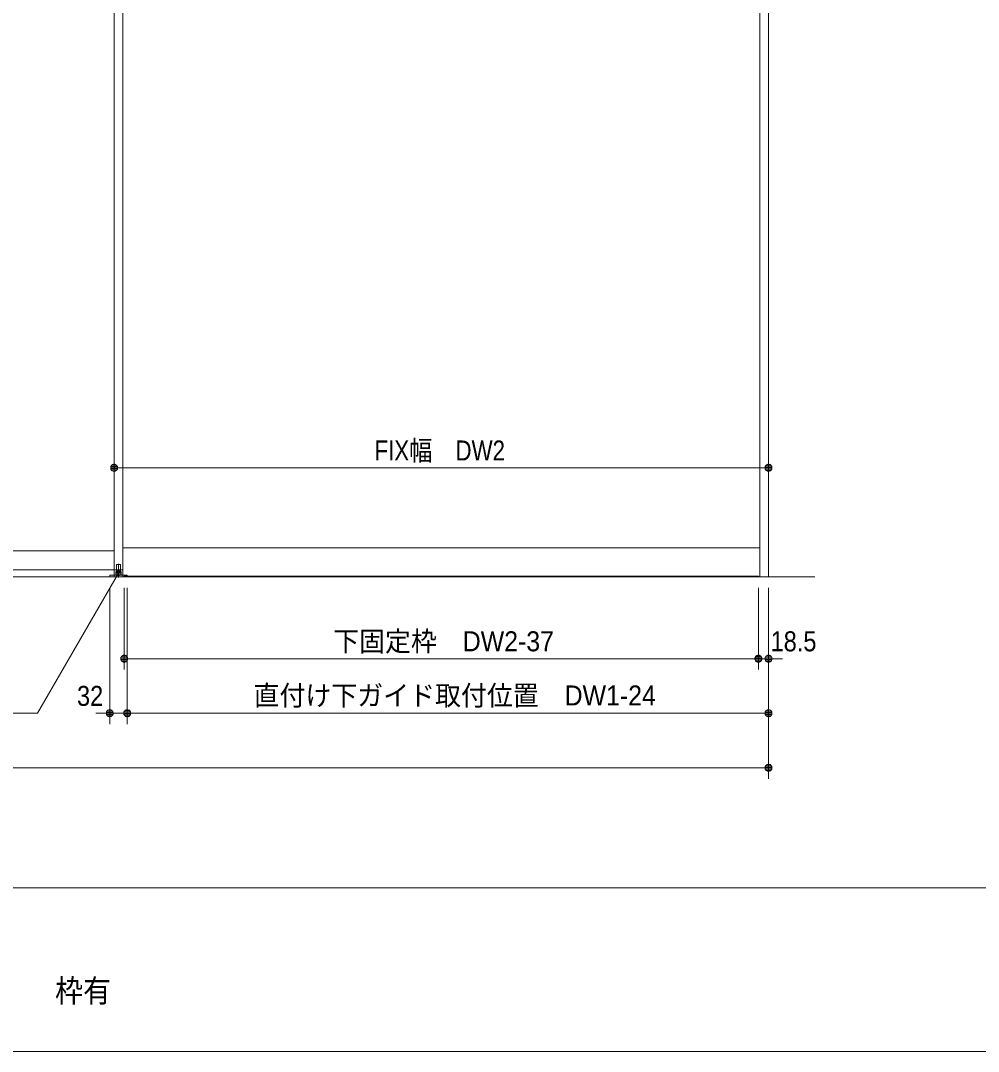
# Model space of a CAD drawing. Units: millimetres, scale not verified. Extents: x -6062 to 6062, y -3045 to 3045.
# Drawn here: x -2591 to -835, y -2770 to -880 of the extents above; entities that cross this region are included whole.
import ezdxf
from ezdxf.enums import TextEntityAlignment as Align

# ---------------------------------------------------------------- set-up
doc = ezdxf.new("R2010")
doc.units = ezdxf.units.MM
doc.header["$LTSCALE"] = 20
for name, color, linetype, lineweight in [('0-0_2寸法-2', 7, 'Continuous', 9), ('0-1_0', 7, 'Continuous', 9), ('0-2_2寸法-1', 7, 'Continuous', 9), ('0-3_2寸法-3', 7, 'Continuous', 9), ('0-4_3一般', 7, 'Continuous', 9), ('0-5_1図面枠', 7, 'Continuous', 9)]:
    doc.layers.add(name, color=color, linetype=linetype, lineweight=lineweight)
doc.styles.add('ＭＳ ゴシック', font='')
doc.styles.add('ＭＳ Ｐゴシック', font='')
doc.styles.get('ＭＳ ゴシック').set_extended_font_data('MS Gothic')
doc.styles.get('ＭＳ Ｐゴシック').set_extended_font_data('MS PGothic')

# ---------------------------------------------------------------- blocks, each defined once
blk = doc.blocks.new('_Dot')
at = {"layer": '0-1_0'}
for p, q in [((-10, 0), (-20, 0)), ((9.78, 2), (-9.78, 2)), ((7.99, 6), (-7.99, 6)), ((9.16, -3.98), (-9.16, -3.98)), ((6, -7.98), (-6, -7.98))]:
    blk.add_line(p, q, dxfattribs=at)
for points in [[(10, 0), (9.92, 1.25), (9.69, 2.49), (9.3, 3.68), (8.76, 4.82), (8.09, 5.88), (7.29, 6.85), (6.37, 7.71), (5.36, 8.44), (4.26, 9.05), (3.09, 9.51), (1.87, 9.82), (0.63, 9.98), (-0.63, 9.98), (-1.87, 9.82), (-3.09, 9.51), (-4.26, 9.05), (-5.36, 8.44), (-6.37, 7.71), (-7.29, 6.85), (-8.09, 5.88), (-8.76, 4.82), (-9.3, 3.68), (-9.69, 2.49), (-9.92, 1.25), (-10, 0), (0, 0)], [(-10, 0), (-9.92, -1.25), (-9.69, -2.49), (-9.3, -3.68), (-8.76, -4.82), (-8.09, -5.88), (-7.29, -6.85), (-6.37, -7.71), (-5.36, -8.44), (-4.26, -9.05), (-3.09, -9.51), (-1.87, -9.82), (-0.63, -9.98), (0.63, -9.98), (1.87, -9.82), (3.09, -9.51), (4.26, -9.05), (5.36, -8.44), (6.37, -7.71), (7.29, -6.85), (8.09, -5.88), (8.76, -4.82), (9.3, -3.68), (9.69, -2.49), (9.92, -1.25), (10, 0), (0, 0)]]:
    blk.add_lwpolyline(points, close=True, dxfattribs=at)
blk = doc.blocks.new('グループ-4')
at = {"layer": '0-4_3一般'}
for p, q in [((11360, 9000), (11360, -38000)), ((13056.5, -38000), (-61863.5, -38000))]:
    blk.add_line(p, q, dxfattribs=at)
blk = doc.blocks.new('グループ-5')
at = {"layer": '0-4_3一般'}
for p, q in [((-12640, 8840), (-12640, -38000)), ((-12320, 8840), (-12320, -38000)), ((11040, -38000), (11040, 8840)), ((11360, -38000), (11360, 8840)), ((-12640, -37740), (-12640, 8100)), ((-12320, -37740), (-12320, 8100)), ((-12640, -37040), (-36000, -37040)), ((11040, -36940), (-12320, -36940)), ((-36320, -37740), (-12320, -37740)), ((-12555, -37800), (-12555, -37560)), ((-12545, -37550), (-12415, -37550)), ((-12480, -38027.8), (-12480, -37520)), ((-12405, -37560), (-12405, -37800)), ((-12642, -38000), (11360, -38000)), ((-12580, -37922), (-12580, -37862)), ((-12520, -37862), (-12580, -37862)), ((-12580, -37922), (-12380, -37922)), ((-12580, -37942), (-12580, -37922)), ((-12160, -37942), (-12580, -37942)), ((-12405, -37800), (-12555, -37800)), ((-12554, -37800), (-12554, -37862)), ((-12554, -37800), (-12406, -37800)), ((-12440, -37862), (-12520, -37862)), ((-12380, -37862), (-12440, -37862)), ((-12406, -37800), (-12406, -37862)), ((-12380, -37922), (-12380, -37862))]:
    blk.add_line(p, q, dxfattribs=at)
for points in [[(-12800, -38000), (-12160, -38000), (-12160, -37942)], [(-12580, -37942), (-12800, -37942), (-12800, -38000)], [(-12580, -37922), (-12380, -37922), (-12380, -37942)]]:
    blk.add_lwpolyline(points, dxfattribs=at)
blk.add_lwpolyline([(10990, -37970), (10990, -38000), (-12270, -38000), (-12270, -37970)], close=True, dxfattribs=at)
for centre, start, end in [((-12545, -37560), 90, 180), ((-12415, -37560), 0, 90)]:
    blk.add_arc(centre, 10, start, end, dxfattribs=at)
blk = doc.blocks.new('グループ-6')
at = {"layer": '0-4_3一般'}
for name in ['グループ-4', 'グループ-5']:
    blk.add_blockref(name, (0, 0), dxfattribs=at)
blk = doc.blocks.new('グループ-130')
at = {"layer": '0-5_1図面枠'}
blk.add_line((-80000, -49400), (80000, -49400), dxfattribs=at)
blk.add_lwpolyline([(-80000, 55400), (80000, 55400), (80000, -55400), (-80000, -55400)], close=True, dxfattribs=at)
blk = doc.blocks.new('図面枠')
at = {"layer": '0-5_1図面枠'}
blk.add_blockref('グループ-130', (0, 0), dxfattribs=at)

msp = doc.modelspace()

# ---------------------------------------------------------------- linework, layer by layer
at = {"layer": '0-0_2寸法-2'}
for p, q in [((-2427.5, -1920), (-2427.5, -2170)), ((-2395.5, -1920), (-2395.5, -2170)), ((-1238, -1920), (-1238, -2070)), ((-1219.5, -1920), (-1219.5, -2070)), ((-1250.71, -2050), (-1263.42, -2050)), ((-1219.5, -2050), (-1238, -2050)), ((-1206.79, -2050), (-1194.08, -2050)), ((-2440.21, -2150), (-2452.92, -2150)), ((-2427.5, -2150), (-2395.5, -2150)), ((-2382.79, -2150), (-2370.08, -2150))]:
    msp.add_line(p, q, dxfattribs=at)
at = {"layer": '0-2_2寸法-1'}
for p, q in [((-2419.5, -1680), (-2419.3, -1680)), ((-1219.5, -1680), (-1219.3, -1680)), ((-1232.21, -1700), (-2406.79, -1700)), ((-2401, -1920), (-2401, -2070)), ((-2395.5, -1920), (-2395.5, -2170)), ((-1238, -1920), (-1238, -2070)), ((-1250.71, -2050), (-2388.29, -2050)), ((-1219.5, -2070), (-1219.5, -2170)), ((-1232.21, -2150), (-2382.79, -2150)), ((-1219.5, -2170), (-1219.5, -2270)), ((-4781.79, -2250), (-1232.21, -2250))]:
    msp.add_line(p, q, dxfattribs=at)
at = {"layer": '0-3_2寸法-3'}
for p, q in [((-2411.33, -1888.11), (-2411.67, -1888.11)), ((-2411.33, -1888.11), (-2411.67, -1888.11)), ((-2406.61, -1892.11), (-2416.39, -1892.11)), ((-2407.5, -1896.11), (-2415.5, -1896.11))]:
    msp.add_line(p, q, dxfattribs=at)
msp.add_lwpolyline([(-2411.5, -1893.1), (-2559.82, -2150), (-2875.83, -2150)], dxfattribs=at)
msp.add_circle((-2411.5, -1893.1), 5.01, dxfattribs=at)
msp.add_circle((-2411.5, -1893.1), 5.01, dxfattribs=at)

# ---------------------------------------------------------------- block references
at = {"layer": '0-0_2寸法-2', "xscale": 0.6356201, "yscale": 0.6356201}
for p in [(-1238, -2050), (-2427.5, -2150)]:
    msp.add_blockref('_Dot', p, dxfattribs=at)
at = {"layer": '0-0_2寸法-2', "xscale": 0.6356201, "yscale": 0.6356201, "rotation": 180}
for p in [(-1219.5, -2050), (-2395.5, -2150)]:
    msp.add_blockref('_Dot', p, dxfattribs=at)
at = {"layer": '0-2_2寸法-1', "xscale": 0.6356201, "yscale": 0.6356201, "rotation": 180}
for p in [(-2419.5, -1700), (-2401, -2050), (-2395.5, -2150)]:
    msp.add_blockref('_Dot', p, dxfattribs=at)
at = {"layer": '0-2_2寸法-1', "xscale": 0.6356201, "yscale": 0.6356201}
for p in [(-1219.5, -1700), (-1238, -2050), (-1219.5, -2150), (-1219.5, -2250)]:
    msp.add_blockref('_Dot', p, dxfattribs=at)
at = {"layer": '0-4_3一般', "xscale": 0.05, "yscale": 0.05}
msp.add_blockref('グループ-6', (-1787.5, 0), dxfattribs=at)
at = {"layer": '0-5_1図面枠', "xscale": 0.05, "yscale": 0.05}
msp.add_blockref('図面枠', (-1787.5, 0), dxfattribs=at)

# ---------------------------------------------------------------- texts
at = {"layer": '0-0_2寸法-2', "style": 'ＭＳ Ｐゴシック', "width": 0.9}
for s, height, p in [('18.5', 36.69, (-1215.71, -2047.52)), ('32', 36.66, (-2487.59, -2147.52))]:
    msp.add_text(s, height=height, dxfattribs=at).set_placement(p, align=Align.BOTTOM_LEFT)
at = {"layer": '0-2_2寸法-1', "style": 'ＭＳ Ｐゴシック'}
for s, width, p in [('FIX幅\u3000DW2', 0.85, (-1942, -1697.65)), ('下固定枠\u3000DW2-37', 0.95, (-2017.87, -2047.47)), ('直付け下ガイド取付位置\u3000DW1-24', 0.95, (-2163.88, -2146.79))]:
    msp.add_text(s, height=36.69, dxfattribs=dict(at, width=width)).set_placement(p, align=Align.BOTTOM_LEFT)
at = {"layer": '0-5_1図面枠', "style": 'ＭＳ ゴシック', "width": 0.9}
msp.add_text('\u3000枠有', height=41.84, dxfattribs=at).set_placement((-2579.18, -2692.37), align=Align.BOTTOM_LEFT)

doc.saveas('drawing.dxf')
